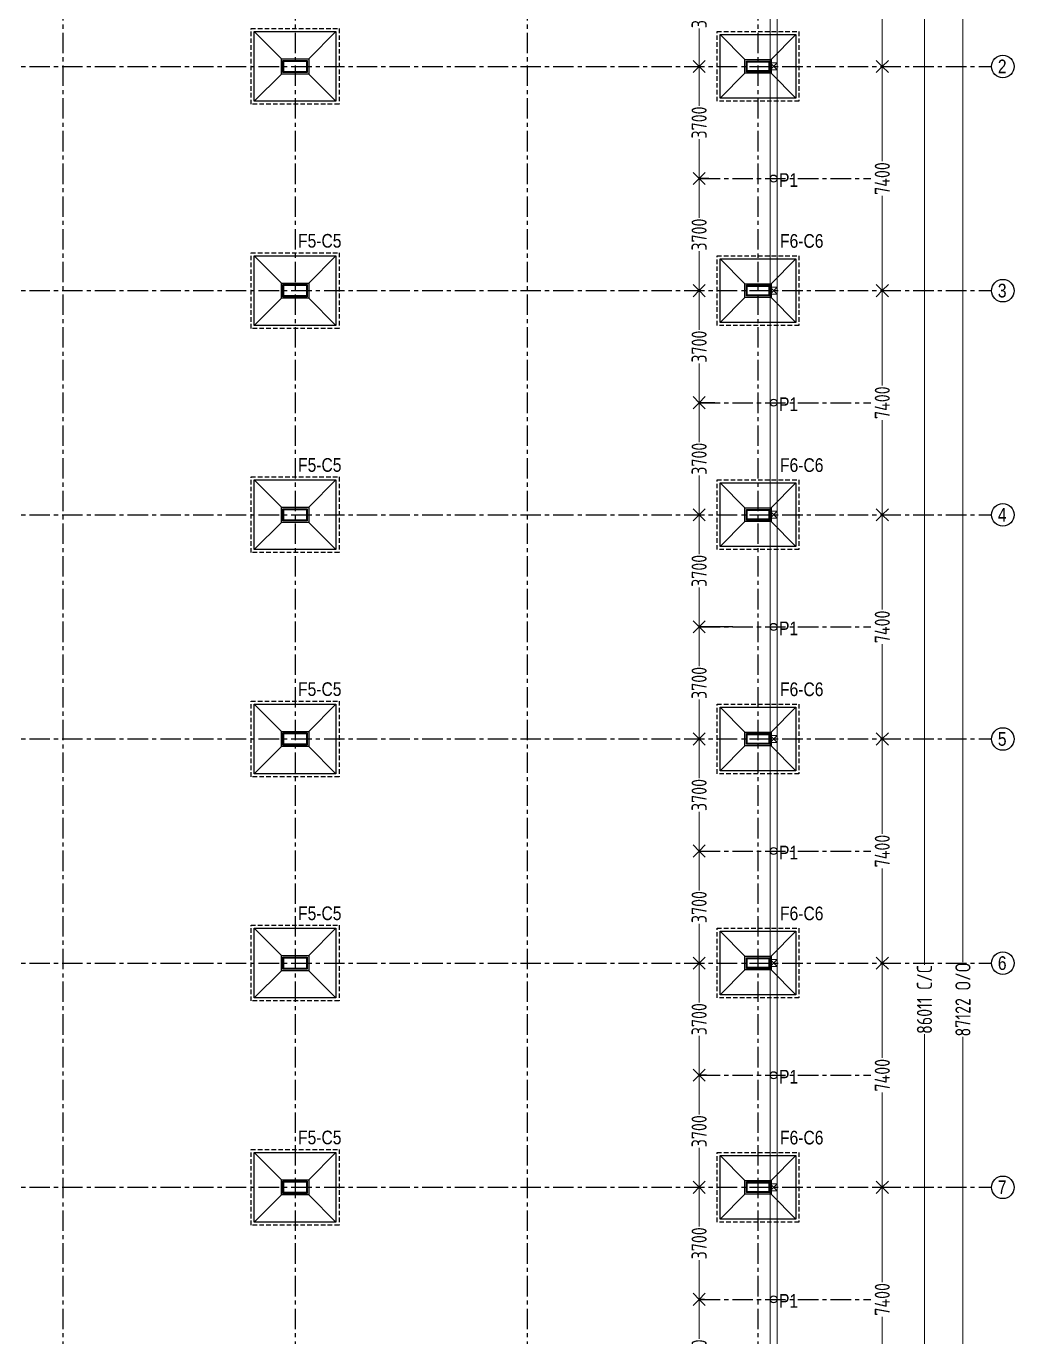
# Model space of a CAD drawing. Header units: inches. Extents: x -605 to 2991212, y -2872845 to 0.
# Drawn here: x 2307946 to 2341090, y -2431942 to -2388678 of the extents above; entities that cross this region are included whole.
import ezdxf
from ezdxf import colors
from ezdxf.entities.mleader import LeaderData, LeaderLine
from ezdxf.math import Vec2, Vec3

# ---------------------------------------------------------------- set-up
doc = ezdxf.new("R2010")
doc.units = ezdxf.units.IN
doc.header["$LTSCALE"] = 600
doc.header["$MEASUREMENT"] = 0
doc.linetypes.add('CENTER', pattern=[2, 1.25, -0.25, 0.25, -0.25])
doc.linetypes.add('DASHED2', pattern=[0.375, 0.25, -0.125])
for name, color, linetype, lineweight in [('PV_MASONRY', 10, 'Continuous', 0), ('PV_TEXT_ROMANS', 7, 'Continuous', 0), ('rDIMension', 1, 'Continuous', 18), ('rRCC 2', 40, 'Continuous', 15)]:
    doc.layers.add(name, color=color, linetype=linetype, lineweight=lineweight)
doc.layers.add('SnT-CENTER2', color=8, linetype='CENTER')
doc.styles.add('DIM', font='geniso.shx', dxfattribs={"width": 0.85})
doc.styles.add('J.P', font='ARIALN.TTF')
doc.styles.add('TEXT3', font='geniso.shx')
doc.dimstyles.new('ST-100', dxfattribs={"dimscale": 100, "dimtxt": 2.5, "dimasz": 2, "dimexe": 0.18, "dimexo": 0.0625, "dimgap": 0.2, "dimtad": 0, "dimdec": 0, "dimzin": 0, "dimdsep": 46, "dimtxsty": 'DIM', "dimblk": 'OPEN90', "dimcen": 0.09, "dimclrd": 256, "dimclrt": 7, "dimadec": 0, "dimazin": 0, "dimtfac": 1, "dimtdec": 0, "dimtofl": 0, "dimtmove": 0, "dimatfit": 3, "dimldrblk": 'OPEN90', "dimfxl": 1, "dimtolj": 1, "dimtzin": 0, "dimlwd": -1, "dimarcsym": 0})

# ---------------------------------------------------------------- blocks, each defined once
blk = doc.blocks.new('_Open90')
at = {"color": 0, "linetype": 'ByBlock', "lineweight": -2}
for p, q in [((0, 0), (-1, 0)), ((-0.5, 0.5), (0, 0)), ((0, 0), (-0.5, -0.5))]:
    blk.add_line(p, q, dxfattribs=at)
blk = doc.blocks.new('*D706')
at = {"layer": 'Defpoints', "color": 0, "linetype": 'ByBlock'}
for p in [(2336191, -2382801), (2336191, -2390007), (2336191, -2390007)]:
    blk.add_point(p, dxfattribs=at)
at = {"layer": 'rDIMension', "color": 0, "linetype": 'ByBlock', "lineweight": -2}
for p, q in [((2336191, -2382801), (2336191, -2382801)), ((2336191, -2390007), (2336191, -2390007))]:
    blk.add_line(p, q, dxfattribs=at)
at = {"layer": 'rDIMension'}
for p, q in [((2336191, -2383201), (2336191, -2385853)), ((2336191, -2389607), (2336191, -2386956))]:
    blk.add_line(p, q, dxfattribs=at)
at = {"layer": 'rDIMension', "linetype": 'ByBlock', "xscale": 400, "yscale": 400, "zscale": 400}
for p, rotation in [((2336191, -2382801), 90), ((2336191, -2390007), 270)]:
    blk.add_blockref('_Open90', p, dxfattribs=dict(at, rotation=rotation))
at = {"layer": 'rDIMension', "color": 7, "linetype": 'ByBlock', "insert": (2336191, -2386404), "char_height": 500, "attachment_point": 5, "rotation": 90, "style": 'DIM'}
blk.add_mtext('\\A1;7206', dxfattribs=at)
blk = doc.blocks.new('*D707')
at = {"layer": 'Defpoints', "color": 0, "linetype": 'ByBlock'}
for p in [(2336191, -2390007), (2336191, -2397407), (2336191, -2397407)]:
    blk.add_point(p, dxfattribs=at)
at = {"layer": 'rDIMension', "color": 0, "linetype": 'ByBlock', "lineweight": -2}
for p, q in [((2336191, -2390007), (2336191, -2390007)), ((2336191, -2397407), (2336191, -2397407))]:
    blk.add_line(p, q, dxfattribs=at)
at = {"layer": 'rDIMension'}
for p, q in [((2336191, -2390407), (2336191, -2393134)), ((2336191, -2397007), (2336191, -2394280))]:
    blk.add_line(p, q, dxfattribs=at)
at = {"layer": 'rDIMension', "linetype": 'ByBlock', "xscale": 400, "yscale": 400, "zscale": 400}
for p, rotation in [((2336191, -2390007), 90), ((2336191, -2397407), 270)]:
    blk.add_blockref('_Open90', p, dxfattribs=dict(at, rotation=rotation))
at = {"layer": 'rDIMension', "color": 7, "linetype": 'ByBlock', "insert": (2336191, -2393707), "char_height": 500, "attachment_point": 5, "rotation": 90, "style": 'DIM'}
blk.add_mtext('\\A1;7400', dxfattribs=at)
blk = doc.blocks.new('*D708')
at = {"layer": 'Defpoints', "color": 0, "linetype": 'ByBlock'}
for p in [(2336191, -2397407), (2336191, -2404807), (2336191, -2404807)]:
    blk.add_point(p, dxfattribs=at)
at = {"layer": 'rDIMension', "color": 0, "linetype": 'ByBlock', "lineweight": -2}
for p, q in [((2336191, -2397407), (2336191, -2397407)), ((2336191, -2404807), (2336191, -2404807))]:
    blk.add_line(p, q, dxfattribs=at)
at = {"layer": 'rDIMension'}
for p, q in [((2336191, -2397807), (2336191, -2400534)), ((2336191, -2404407), (2336191, -2401680))]:
    blk.add_line(p, q, dxfattribs=at)
at = {"layer": 'rDIMension', "linetype": 'ByBlock', "xscale": 400, "yscale": 400, "zscale": 400}
for p, rotation in [((2336191, -2397407), 90), ((2336191, -2404807), 270)]:
    blk.add_blockref('_Open90', p, dxfattribs=dict(at, rotation=rotation))
at = {"layer": 'rDIMension', "color": 7, "linetype": 'ByBlock', "insert": (2336191, -2401107), "char_height": 500, "attachment_point": 5, "rotation": 90, "style": 'DIM'}
blk.add_mtext('\\A1;7400', dxfattribs=at)
blk = doc.blocks.new('*D709')
at = {"layer": 'Defpoints', "color": 0, "linetype": 'ByBlock'}
for p in [(2336191, -2404807), (2336191, -2412207), (2336191, -2412207)]:
    blk.add_point(p, dxfattribs=at)
at = {"layer": 'rDIMension', "color": 0, "linetype": 'ByBlock', "lineweight": -2}
for p, q in [((2336191, -2404807), (2336191, -2404807)), ((2336191, -2412207), (2336191, -2412207))]:
    blk.add_line(p, q, dxfattribs=at)
at = {"layer": 'rDIMension'}
for p, q in [((2336191, -2405207), (2336191, -2407934)), ((2336191, -2411807), (2336191, -2409080))]:
    blk.add_line(p, q, dxfattribs=at)
at = {"layer": 'rDIMension', "linetype": 'ByBlock', "xscale": 400, "yscale": 400, "zscale": 400}
for p, rotation in [((2336191, -2404807), 90), ((2336191, -2412207), 270)]:
    blk.add_blockref('_Open90', p, dxfattribs=dict(at, rotation=rotation))
at = {"layer": 'rDIMension', "color": 7, "linetype": 'ByBlock', "insert": (2336191, -2408507), "char_height": 500, "attachment_point": 5, "rotation": 90, "style": 'DIM'}
blk.add_mtext('\\A1;7400', dxfattribs=at)
blk = doc.blocks.new('*D710')
at = {"layer": 'Defpoints', "color": 0, "linetype": 'ByBlock'}
for p in [(2336191, -2412207), (2336191, -2419607), (2336191, -2419607)]:
    blk.add_point(p, dxfattribs=at)
at = {"layer": 'rDIMension', "color": 0, "linetype": 'ByBlock', "lineweight": -2}
for p, q in [((2336191, -2412207), (2336191, -2412207)), ((2336191, -2419607), (2336191, -2419607))]:
    blk.add_line(p, q, dxfattribs=at)
at = {"layer": 'rDIMension'}
for p, q in [((2336191, -2412607), (2336191, -2415334)), ((2336191, -2419207), (2336191, -2416480))]:
    blk.add_line(p, q, dxfattribs=at)
at = {"layer": 'rDIMension', "linetype": 'ByBlock', "xscale": 400, "yscale": 400, "zscale": 400}
for p, rotation in [((2336191, -2412207), 90), ((2336191, -2419607), 270)]:
    blk.add_blockref('_Open90', p, dxfattribs=dict(at, rotation=rotation))
at = {"layer": 'rDIMension', "color": 7, "linetype": 'ByBlock', "insert": (2336191, -2415907), "char_height": 500, "attachment_point": 5, "rotation": 90, "style": 'DIM'}
blk.add_mtext('\\A1;7400', dxfattribs=at)
blk = doc.blocks.new('*D711')
at = {"layer": 'Defpoints', "color": 0, "linetype": 'ByBlock'}
for p in [(2336191, -2419607), (2335859, -2427007), (2336191, -2427007)]:
    blk.add_point(p, dxfattribs=at)
at = {"layer": 'rDIMension', "color": 0, "linetype": 'ByBlock', "lineweight": -2}
for p, q in [((2336191, -2419607), (2336191, -2419607)), ((2335859, -2427007), (2336191, -2427007))]:
    blk.add_line(p, q, dxfattribs=at)
at = {"layer": 'rDIMension'}
for p, q in [((2336191, -2420007), (2336191, -2422734)), ((2336191, -2426607), (2336191, -2423880))]:
    blk.add_line(p, q, dxfattribs=at)
at = {"layer": 'rDIMension', "linetype": 'ByBlock', "xscale": 400, "yscale": 400, "zscale": 400}
for p, rotation in [((2336191, -2419607), 90), ((2336191, -2427007), 270)]:
    blk.add_blockref('_Open90', p, dxfattribs=dict(at, rotation=rotation))
at = {"layer": 'rDIMension', "color": 7, "linetype": 'ByBlock', "insert": (2336191, -2423307), "char_height": 500, "attachment_point": 5, "rotation": 90, "style": 'DIM'}
blk.add_mtext('\\A1;7400', dxfattribs=at)
blk = doc.blocks.new('*D712')
at = {"layer": 'Defpoints', "color": 0, "linetype": 'ByBlock'}
for p in [(2335859, -2427007), (2336191, -2434407), (2336191, -2434407)]:
    blk.add_point(p, dxfattribs=at)
at = {"layer": 'rDIMension', "color": 0, "linetype": 'ByBlock', "lineweight": -2}
for p, q in [((2335859, -2427007), (2336191, -2427007)), ((2336191, -2434407), (2336191, -2434407))]:
    blk.add_line(p, q, dxfattribs=at)
at = {"layer": 'rDIMension'}
for p, q in [((2336191, -2427407), (2336191, -2430134)), ((2336191, -2434007), (2336191, -2431280))]:
    blk.add_line(p, q, dxfattribs=at)
at = {"layer": 'rDIMension', "linetype": 'ByBlock', "xscale": 400, "yscale": 400, "zscale": 400}
for p, rotation in [((2336191, -2427007), 90), ((2336191, -2434407), 270)]:
    blk.add_blockref('_Open90', p, dxfattribs=dict(at, rotation=rotation))
at = {"layer": 'rDIMension', "color": 7, "linetype": 'ByBlock', "insert": (2336191, -2430707), "char_height": 500, "attachment_point": 5, "rotation": 90, "style": 'DIM'}
blk.add_mtext('\\A1;7400', dxfattribs=at)
blk = doc.blocks.new('*D735')
at = {"layer": 'Defpoints', "color": 0, "linetype": 'ByBlock'}
for p in [(2330148, -2430707), (2330321, -2430707), (2330321, -2434407)]:
    blk.add_point(p, dxfattribs=at)
at = {"layer": 'rDIMension', "color": 0, "linetype": 'ByBlock', "lineweight": -2}
for p, q in [((2330321, -2430707), (2330148, -2430707)), ((2330321, -2434407), (2330148, -2434407))]:
    blk.add_line(p, q, dxfattribs=at)
at = {"layer": 'rDIMension'}
for p, q in [((2330148, -2431107), (2330148, -2432005)), ((2330148, -2434007), (2330148, -2433108))]:
    blk.add_line(p, q, dxfattribs=at)
at = {"layer": 'rDIMension', "linetype": 'ByBlock', "xscale": 400, "yscale": 400, "zscale": 400}
for p, rotation in [((2330148, -2430707), 90), ((2330148, -2434407), 270)]:
    blk.add_blockref('_Open90', p, dxfattribs=dict(at, rotation=rotation))
at = {"layer": 'rDIMension', "color": 7, "linetype": 'ByBlock', "insert": (2330148, -2432557), "char_height": 500, "attachment_point": 5, "rotation": 90, "style": 'DIM'}
blk.add_mtext('\\A1;3700', dxfattribs=at)
blk = doc.blocks.new('*D736')
at = {"layer": 'Defpoints', "color": 0, "linetype": 'ByBlock'}
for p in [(2330148, -2427007), (2330148, -2427007), (2330321, -2430707)]:
    blk.add_point(p, dxfattribs=at)
at = {"layer": 'rDIMension', "color": 0, "linetype": 'ByBlock', "lineweight": -2}
for p, q in [((2330148, -2427007), (2330148, -2427007)), ((2330321, -2430707), (2330148, -2430707))]:
    blk.add_line(p, q, dxfattribs=at)
at = {"layer": 'rDIMension'}
for p, q in [((2330148, -2427407), (2330148, -2428305)), ((2330148, -2430307), (2330148, -2429408))]:
    blk.add_line(p, q, dxfattribs=at)
at = {"layer": 'rDIMension', "linetype": 'ByBlock', "xscale": 400, "yscale": 400, "zscale": 400}
for p, rotation in [((2330148, -2427007), 90), ((2330148, -2430707), 270)]:
    blk.add_blockref('_Open90', p, dxfattribs=dict(at, rotation=rotation))
at = {"layer": 'rDIMension', "color": 7, "linetype": 'ByBlock', "insert": (2330148, -2428857), "char_height": 500, "attachment_point": 5, "rotation": 90, "style": 'DIM'}
blk.add_mtext('\\A1;3700', dxfattribs=at)
blk = doc.blocks.new('*D737')
at = {"layer": 'Defpoints', "color": 0, "linetype": 'ByBlock'}
for p in [(2330148, -2423307), (2330393, -2423307), (2330148, -2427007)]:
    blk.add_point(p, dxfattribs=at)
at = {"layer": 'rDIMension', "color": 0, "linetype": 'ByBlock', "lineweight": -2}
for p, q in [((2330393, -2423307), (2330148, -2423307)), ((2330148, -2427007), (2330148, -2427007))]:
    blk.add_line(p, q, dxfattribs=at)
at = {"layer": 'rDIMension'}
for p, q in [((2330148, -2423707), (2330148, -2424605)), ((2330148, -2426607), (2330148, -2425708))]:
    blk.add_line(p, q, dxfattribs=at)
at = {"layer": 'rDIMension', "linetype": 'ByBlock', "xscale": 400, "yscale": 400, "zscale": 400}
for p, rotation in [((2330148, -2423307), 90), ((2330148, -2427007), 270)]:
    blk.add_blockref('_Open90', p, dxfattribs=dict(at, rotation=rotation))
at = {"layer": 'rDIMension', "color": 7, "linetype": 'ByBlock', "insert": (2330148, -2425157), "char_height": 500, "attachment_point": 5, "rotation": 90, "style": 'DIM'}
blk.add_mtext('\\A1;3700', dxfattribs=at)
blk = doc.blocks.new('*D738')
at = {"layer": 'Defpoints', "color": 0, "linetype": 'ByBlock'}
for p in [(2330034, -2419607), (2330148, -2419607), (2330393, -2423307)]:
    blk.add_point(p, dxfattribs=at)
at = {"layer": 'rDIMension', "color": 0, "linetype": 'ByBlock', "lineweight": -2}
for p, q in [((2330034, -2419607), (2330148, -2419607)), ((2330393, -2423307), (2330148, -2423307))]:
    blk.add_line(p, q, dxfattribs=at)
at = {"layer": 'rDIMension'}
for p, q in [((2330148, -2420007), (2330148, -2420905)), ((2330148, -2422907), (2330148, -2422008))]:
    blk.add_line(p, q, dxfattribs=at)
at = {"layer": 'rDIMension', "linetype": 'ByBlock', "xscale": 400, "yscale": 400, "zscale": 400}
for p, rotation in [((2330148, -2419607), 90), ((2330148, -2423307), 270)]:
    blk.add_blockref('_Open90', p, dxfattribs=dict(at, rotation=rotation))
at = {"layer": 'rDIMension', "color": 7, "linetype": 'ByBlock', "insert": (2330148, -2421457), "char_height": 500, "attachment_point": 5, "rotation": 90, "style": 'DIM'}
blk.add_mtext('\\A1;3700', dxfattribs=at)
blk = doc.blocks.new('*D739')
at = {"layer": 'Defpoints', "color": 0, "linetype": 'ByBlock'}
for p in [(2330148, -2415907), (2330167, -2415907), (2330034, -2419607)]:
    blk.add_point(p, dxfattribs=at)
at = {"layer": 'rDIMension', "color": 0, "linetype": 'ByBlock', "lineweight": -2}
for p, q in [((2330167, -2415907), (2330148, -2415907)), ((2330034, -2419607), (2330148, -2419607))]:
    blk.add_line(p, q, dxfattribs=at)
at = {"layer": 'rDIMension'}
for p, q in [((2330148, -2416307), (2330148, -2417205)), ((2330148, -2419207), (2330148, -2418308))]:
    blk.add_line(p, q, dxfattribs=at)
at = {"layer": 'rDIMension', "linetype": 'ByBlock', "xscale": 400, "yscale": 400, "zscale": 400}
for p, rotation in [((2330148, -2415907), 90), ((2330148, -2419607), 270)]:
    blk.add_blockref('_Open90', p, dxfattribs=dict(at, rotation=rotation))
at = {"layer": 'rDIMension', "color": 7, "linetype": 'ByBlock', "insert": (2330148, -2417757), "char_height": 500, "attachment_point": 5, "rotation": 90, "style": 'DIM'}
blk.add_mtext('\\A1;3700', dxfattribs=at)
blk = doc.blocks.new('*D740')
at = {"layer": 'Defpoints', "color": 0, "linetype": 'ByBlock'}
for p in [(2330148, -2412207), (2330148, -2412207), (2330167, -2415907)]:
    blk.add_point(p, dxfattribs=at)
at = {"layer": 'rDIMension', "color": 0, "linetype": 'ByBlock', "lineweight": -2}
for p, q in [((2330148, -2412207), (2330148, -2412207)), ((2330167, -2415907), (2330148, -2415907))]:
    blk.add_line(p, q, dxfattribs=at)
at = {"layer": 'rDIMension'}
for p, q in [((2330148, -2412607), (2330148, -2413505)), ((2330148, -2415507), (2330148, -2414608))]:
    blk.add_line(p, q, dxfattribs=at)
at = {"layer": 'rDIMension', "linetype": 'ByBlock', "xscale": 400, "yscale": 400, "zscale": 400}
for p, rotation in [((2330148, -2412207), 90), ((2330148, -2415907), 270)]:
    blk.add_blockref('_Open90', p, dxfattribs=dict(at, rotation=rotation))
at = {"layer": 'rDIMension', "color": 7, "linetype": 'ByBlock', "insert": (2330148, -2414057), "char_height": 500, "attachment_point": 5, "rotation": 90, "style": 'DIM'}
blk.add_mtext('\\A1;3700', dxfattribs=at)
blk = doc.blocks.new('*D741')
at = {"layer": 'Defpoints', "color": 0, "linetype": 'ByBlock'}
for p in [(2330148, -2408507), (2331256, -2408507), (2330148, -2412207)]:
    blk.add_point(p, dxfattribs=at)
at = {"layer": 'rDIMension', "color": 0, "linetype": 'ByBlock', "lineweight": -2}
for p, q in [((2331256, -2408507), (2330148, -2408507)), ((2330148, -2412207), (2330148, -2412207))]:
    blk.add_line(p, q, dxfattribs=at)
at = {"layer": 'rDIMension'}
for p, q in [((2330148, -2408907), (2330148, -2409805)), ((2330148, -2411807), (2330148, -2410908))]:
    blk.add_line(p, q, dxfattribs=at)
at = {"layer": 'rDIMension', "linetype": 'ByBlock', "xscale": 400, "yscale": 400, "zscale": 400}
for p, rotation in [((2330148, -2408507), 90), ((2330148, -2412207), 270)]:
    blk.add_blockref('_Open90', p, dxfattribs=dict(at, rotation=rotation))
at = {"layer": 'rDIMension', "color": 7, "linetype": 'ByBlock', "insert": (2330148, -2410357), "char_height": 500, "attachment_point": 5, "rotation": 90, "style": 'DIM'}
blk.add_mtext('\\A1;3700', dxfattribs=at)
blk = doc.blocks.new('*D742')
at = {"layer": 'Defpoints', "color": 0, "linetype": 'ByBlock'}
for p in [(2330148, -2404807), (2330148, -2404807), (2331256, -2408507)]:
    blk.add_point(p, dxfattribs=at)
at = {"layer": 'rDIMension', "color": 0, "linetype": 'ByBlock', "lineweight": -2}
for p, q in [((2330148, -2404807), (2330148, -2404807)), ((2331256, -2408507), (2330148, -2408507))]:
    blk.add_line(p, q, dxfattribs=at)
at = {"layer": 'rDIMension'}
for p, q in [((2330148, -2405207), (2330148, -2406105)), ((2330148, -2408107), (2330148, -2407208))]:
    blk.add_line(p, q, dxfattribs=at)
at = {"layer": 'rDIMension', "linetype": 'ByBlock', "xscale": 400, "yscale": 400, "zscale": 400}
for p, rotation in [((2330148, -2404807), 90), ((2330148, -2408507), 270)]:
    blk.add_blockref('_Open90', p, dxfattribs=dict(at, rotation=rotation))
at = {"layer": 'rDIMension', "color": 7, "linetype": 'ByBlock', "insert": (2330148, -2406657), "char_height": 500, "attachment_point": 5, "rotation": 90, "style": 'DIM'}
blk.add_mtext('\\A1;3700', dxfattribs=at)
blk = doc.blocks.new('*D743')
at = {"layer": 'Defpoints', "color": 0, "linetype": 'ByBlock'}
for p in [(2330148, -2401107), (2330668, -2401107), (2330148, -2404807)]:
    blk.add_point(p, dxfattribs=at)
at = {"layer": 'rDIMension', "color": 0, "linetype": 'ByBlock', "lineweight": -2}
for p, q in [((2330668, -2401107), (2330148, -2401107)), ((2330148, -2404807), (2330148, -2404807))]:
    blk.add_line(p, q, dxfattribs=at)
at = {"layer": 'rDIMension'}
for p, q in [((2330148, -2401507), (2330148, -2402405)), ((2330148, -2404407), (2330148, -2403508))]:
    blk.add_line(p, q, dxfattribs=at)
at = {"layer": 'rDIMension', "linetype": 'ByBlock', "xscale": 400, "yscale": 400, "zscale": 400}
for p, rotation in [((2330148, -2401107), 90), ((2330148, -2404807), 270)]:
    blk.add_blockref('_Open90', p, dxfattribs=dict(at, rotation=rotation))
at = {"layer": 'rDIMension', "color": 7, "linetype": 'ByBlock', "insert": (2330148, -2402957), "char_height": 500, "attachment_point": 5, "rotation": 90, "style": 'DIM'}
blk.add_mtext('\\A1;3700', dxfattribs=at)
blk = doc.blocks.new('*D744')
at = {"layer": 'Defpoints', "color": 0, "linetype": 'ByBlock'}
for p in [(2330148, -2397407), (2330148, -2397407), (2330668, -2401107)]:
    blk.add_point(p, dxfattribs=at)
at = {"layer": 'rDIMension', "color": 0, "linetype": 'ByBlock', "lineweight": -2}
for p, q in [((2330148, -2397407), (2330148, -2397407)), ((2330668, -2401107), (2330148, -2401107))]:
    blk.add_line(p, q, dxfattribs=at)
at = {"layer": 'rDIMension'}
for p, q in [((2330148, -2397807), (2330148, -2398705)), ((2330148, -2400707), (2330148, -2399808))]:
    blk.add_line(p, q, dxfattribs=at)
at = {"layer": 'rDIMension', "linetype": 'ByBlock', "xscale": 400, "yscale": 400, "zscale": 400}
for p, rotation in [((2330148, -2397407), 90), ((2330148, -2401107), 270)]:
    blk.add_blockref('_Open90', p, dxfattribs=dict(at, rotation=rotation))
at = {"layer": 'rDIMension', "color": 7, "linetype": 'ByBlock', "insert": (2330148, -2399257), "char_height": 500, "attachment_point": 5, "rotation": 90, "style": 'DIM'}
blk.add_mtext('\\A1;3700', dxfattribs=at)
blk = doc.blocks.new('*D745')
at = {"layer": 'Defpoints', "color": 0, "linetype": 'ByBlock'}
for p in [(2330148, -2393707), (2330467, -2393707), (2330148, -2397407)]:
    blk.add_point(p, dxfattribs=at)
at = {"layer": 'rDIMension', "color": 0, "linetype": 'ByBlock', "lineweight": -2}
for p, q in [((2330467, -2393707), (2330148, -2393707)), ((2330148, -2397407), (2330148, -2397407))]:
    blk.add_line(p, q, dxfattribs=at)
at = {"layer": 'rDIMension'}
for p, q in [((2330148, -2394107), (2330148, -2395005)), ((2330148, -2397007), (2330148, -2396108))]:
    blk.add_line(p, q, dxfattribs=at)
at = {"layer": 'rDIMension', "linetype": 'ByBlock', "xscale": 400, "yscale": 400, "zscale": 400}
for p, rotation in [((2330148, -2393707), 90), ((2330148, -2397407), 270)]:
    blk.add_blockref('_Open90', p, dxfattribs=dict(at, rotation=rotation))
at = {"layer": 'rDIMension', "color": 7, "linetype": 'ByBlock', "insert": (2330148, -2395557), "char_height": 500, "attachment_point": 5, "rotation": 90, "style": 'DIM'}
blk.add_mtext('\\A1;3700', dxfattribs=at)
blk = doc.blocks.new('*D746')
at = {"layer": 'Defpoints', "color": 0, "linetype": 'ByBlock'}
for p in [(2330148, -2390007), (2330148, -2390007), (2330467, -2393707)]:
    blk.add_point(p, dxfattribs=at)
at = {"layer": 'rDIMension', "color": 0, "linetype": 'ByBlock', "lineweight": -2}
for p, q in [((2330148, -2390007), (2330148, -2390007)), ((2330467, -2393707), (2330148, -2393707))]:
    blk.add_line(p, q, dxfattribs=at)
at = {"layer": 'rDIMension'}
for p, q in [((2330148, -2390407), (2330148, -2391305)), ((2330148, -2393307), (2330148, -2392408))]:
    blk.add_line(p, q, dxfattribs=at)
at = {"layer": 'rDIMension', "linetype": 'ByBlock', "xscale": 400, "yscale": 400, "zscale": 400}
for p, rotation in [((2330148, -2390007), 90), ((2330148, -2393707), 270)]:
    blk.add_blockref('_Open90', p, dxfattribs=dict(at, rotation=rotation))
at = {"layer": 'rDIMension', "color": 7, "linetype": 'ByBlock', "insert": (2330148, -2391857), "char_height": 500, "attachment_point": 5, "rotation": 90, "style": 'DIM'}
blk.add_mtext('\\A1;3700', dxfattribs=at)
blk = doc.blocks.new('*D747')
at = {"layer": 'Defpoints', "color": 0, "linetype": 'ByBlock'}
for p in [(2330148, -2386404), (2330323, -2386404), (2330148, -2390007)]:
    blk.add_point(p, dxfattribs=at)
at = {"layer": 'rDIMension', "color": 0, "linetype": 'ByBlock', "lineweight": -2}
for p, q in [((2330323, -2386404), (2330148, -2386404)), ((2330148, -2390007), (2330148, -2390007))]:
    blk.add_line(p, q, dxfattribs=at)
at = {"layer": 'rDIMension'}
for p, q in [((2330148, -2386804), (2330148, -2387654)), ((2330148, -2389607), (2330148, -2388757))]:
    blk.add_line(p, q, dxfattribs=at)
at = {"layer": 'rDIMension', "linetype": 'ByBlock', "xscale": 400, "yscale": 400, "zscale": 400}
for p, rotation in [((2330148, -2386404), 90), ((2330148, -2390007), 270)]:
    blk.add_blockref('_Open90', p, dxfattribs=dict(at, rotation=rotation))
at = {"layer": 'rDIMension', "color": 7, "linetype": 'ByBlock', "insert": (2330148, -2388205), "char_height": 500, "attachment_point": 5, "rotation": 90, "style": 'DIM'}
blk.add_mtext('\\A1;3603', dxfattribs=at)
blk = doc.blocks.new('*D776')
at = {"layer": 'Defpoints', "color": 0, "linetype": 'ByBlock'}
for p in [(2336492, -2377801), (2336492, -2463812), (2337582, -2463812)]:
    blk.add_point(p, dxfattribs=at)
at = {"layer": 'rDIMension', "color": 0, "linetype": 'ByBlock', "lineweight": -2}
for p, q in [((2336492, -2377801), (2337582, -2377801)), ((2336492, -2463812), (2337582, -2463812))]:
    blk.add_line(p, q, dxfattribs=at)
at = {"layer": 'rDIMension'}
for p, q in [((2337582, -2378201), (2337582, -2419660)), ((2337582, -2463412), (2337582, -2421953))]:
    blk.add_line(p, q, dxfattribs=at)
at = {"layer": 'rDIMension', "linetype": 'ByBlock', "xscale": 400, "yscale": 400, "zscale": 400}
for p, rotation in [((2337582, -2377801), 90), ((2337582, -2463812), 270)]:
    blk.add_blockref('_Open90', p, dxfattribs=dict(at, rotation=rotation))
at = {"layer": 'rDIMension', "color": 7, "linetype": 'ByBlock', "insert": (2337582, -2420807), "char_height": 500, "attachment_point": 5, "rotation": 90, "style": 'DIM'}
blk.add_mtext('\\A1;86011 C/C', dxfattribs=at)
blk = doc.blocks.new('*D777')
at = {"layer": 'Defpoints', "color": 0, "linetype": 'ByBlock'}
for p in [(2332721, -2377246), (2338852, -2377246), (2332721, -2464369)]:
    blk.add_point(p, dxfattribs=at)
at = {"layer": 'rDIMension', "color": 0, "linetype": 'ByBlock', "lineweight": -2}
for p, q in [((2332721, -2377246), (2338852, -2377246)), ((2332721, -2464369), (2338852, -2464369))]:
    blk.add_line(p, q, dxfattribs=at)
at = {"layer": 'rDIMension'}
for p, q in [((2338852, -2377646), (2338852, -2419576)), ((2338852, -2463969), (2338852, -2422039))]:
    blk.add_line(p, q, dxfattribs=at)
at = {"layer": 'rDIMension', "linetype": 'ByBlock', "xscale": 400, "yscale": 400, "zscale": 400}
for p, rotation in [((2338852, -2377246), 90), ((2338852, -2464369), 270)]:
    blk.add_blockref('_Open90', p, dxfattribs=dict(at, rotation=rotation))
at = {"layer": 'rDIMension', "color": 7, "linetype": 'ByBlock', "insert": (2338852, -2420808), "char_height": 500, "attachment_point": 5, "rotation": 90, "style": 'DIM'}
blk.add_mtext('\\A1;87122 O/O', dxfattribs=at)
blk = doc.blocks.new('_DotBlank')
at = {"color": 0, "linetype": 'ByBlock', "lineweight": -2}
blk.add_line((-0.5, 0), (-1, 0), dxfattribs=at)
blk.add_circle((0, 0), 0.5, dxfattribs=at)

msp = doc.modelspace()

# ---------------------------------------------------------------- linework, layer by layer
at = {"color": 7, "linetype": 'DASHED2'}
for points in [[(2315366.3, -2388756.9), (2318266.3, -2388756.9), (2318266.3, -2391256.9), (2315366.3, -2391256.9)], [(2333441.3, -2388856.9), (2333441.3, -2391156.9), (2330741.3, -2391156.9), (2330741.3, -2388856.9)], [(2315366.3, -2396156.9), (2318266.3, -2396156.9), (2318266.3, -2398656.9), (2315366.3, -2398656.9)], [(2333441.3, -2396256.9), (2333441.3, -2398556.9), (2330741.3, -2398556.9), (2330741.3, -2396256.9)], [(2315366.3, -2403556.9), (2318266.3, -2403556.9), (2318266.3, -2406056.9), (2315366.3, -2406056.9)], [(2333441.3, -2403656.9), (2333441.3, -2405956.9), (2330741.3, -2405956.9), (2330741.3, -2403656.9)], [(2315366.3, -2410956.9), (2318266.3, -2410956.9), (2318266.3, -2413456.9), (2315366.3, -2413456.9)], [(2333441.3, -2411056.9), (2333441.3, -2413356.9), (2330741.3, -2413356.9), (2330741.3, -2411056.9)], [(2315366.3, -2418356.9), (2318266.3, -2418356.9), (2318266.3, -2420856.9), (2315366.3, -2420856.9)], [(2333441.3, -2418456.9), (2333441.3, -2420756.9), (2330741.3, -2420756.9), (2330741.3, -2418456.9)], [(2315366.3, -2425756.9), (2318266.3, -2425756.9), (2318266.3, -2428256.9), (2315366.3, -2428256.9)], [(2333441.3, -2425856.9), (2333441.3, -2428156.9), (2330741.3, -2428156.9), (2330741.3, -2425856.9)]]:
    msp.add_lwpolyline(points, close=True, dxfattribs=at)
at = {"color": 1, "linetype": 'ByBlock'}
for points in [[(2315466.3, -2388856.9), (2318166.3, -2388856.9), (2318166.3, -2391156.9), (2315466.3, -2391156.9)], [(2333341.3, -2388956.9), (2333341.3, -2391056.9), (2330841.3, -2391056.9), (2330841.3, -2388956.9)], [(2316366.3, -2389756.9), (2317266.3, -2389756.9), (2317266.3, -2390256.9), (2316366.3, -2390256.9)], [(2331656.3, -2389781.9), (2332526.3, -2389781.9), (2332526.3, -2390231.9), (2331656.3, -2390231.9)], [(2315466.3, -2396256.9), (2318166.3, -2396256.9), (2318166.3, -2398556.9), (2315466.3, -2398556.9)], [(2333341.3, -2396356.9), (2333341.3, -2398456.9), (2330841.3, -2398456.9), (2330841.3, -2396356.9)], [(2316366.3, -2397156.9), (2317266.3, -2397156.9), (2317266.3, -2397656.9), (2316366.3, -2397656.9)], [(2331656.3, -2397181.9), (2332526.3, -2397181.9), (2332526.3, -2397631.9), (2331656.3, -2397631.9)], [(2315466.3, -2403656.9), (2318166.3, -2403656.9), (2318166.3, -2405956.9), (2315466.3, -2405956.9)], [(2333341.3, -2403756.9), (2333341.3, -2405856.9), (2330841.3, -2405856.9), (2330841.3, -2403756.9)], [(2316366.3, -2404556.9), (2317266.3, -2404556.9), (2317266.3, -2405056.9), (2316366.3, -2405056.9)], [(2331656.3, -2404581.9), (2332526.3, -2404581.9), (2332526.3, -2405031.9), (2331656.3, -2405031.9)], [(2315466.3, -2411056.9), (2318166.3, -2411056.9), (2318166.3, -2413356.9), (2315466.3, -2413356.9)], [(2333341.3, -2411156.9), (2333341.3, -2413256.9), (2330841.3, -2413256.9), (2330841.3, -2411156.9)], [(2316366.3, -2411956.9), (2317266.3, -2411956.9), (2317266.3, -2412456.9), (2316366.3, -2412456.9)], [(2331656.3, -2411981.9), (2332526.3, -2411981.9), (2332526.3, -2412431.9), (2331656.3, -2412431.9)], [(2315466.3, -2418456.9), (2318166.3, -2418456.9), (2318166.3, -2420756.9), (2315466.3, -2420756.9)], [(2333341.3, -2418556.9), (2333341.3, -2420656.9), (2330841.3, -2420656.9), (2330841.3, -2418556.9)], [(2316366.3, -2419356.9), (2317266.3, -2419356.9), (2317266.3, -2419856.9), (2316366.3, -2419856.9)], [(2331656.3, -2419381.9), (2332526.3, -2419381.9), (2332526.3, -2419831.9), (2331656.3, -2419831.9)], [(2315466.3, -2425856.9), (2318166.3, -2425856.9), (2318166.3, -2428156.9), (2315466.3, -2428156.9)], [(2333341.3, -2425956.9), (2333341.3, -2428056.9), (2330841.3, -2428056.9), (2330841.3, -2425956.9)], [(2316366.3, -2426756.9), (2317266.3, -2426756.9), (2317266.3, -2427256.9), (2316366.3, -2427256.9)], [(2331656.3, -2426781.9), (2332526.3, -2426781.9), (2332526.3, -2427231.9), (2331656.3, -2427231.9)]]:
    msp.add_lwpolyline(points, close=True, dxfattribs=at)
for points in [[(2316366.3, -2389756.9), (2315466.3, -2388856.9)], [(2317266.3, -2389756.9), (2318166.3, -2388856.9)], [(2331656.3, -2389781.9), (2330841.3, -2388956.9)], [(2332526.3, -2389781.9), (2333341.3, -2388956.9)], [(2316366.3, -2390256.9), (2315466.3, -2391156.9)], [(2317266.3, -2390256.9), (2318166.3, -2391156.9)], [(2331656.3, -2390231.9), (2330841.3, -2391056.9)], [(2332526.3, -2390231.9), (2333341.3, -2391056.9)], [(2316366.3, -2397156.9), (2315466.3, -2396256.9)], [(2317266.3, -2397156.9), (2318166.3, -2396256.9)], [(2331656.3, -2397181.9), (2330841.3, -2396356.9)], [(2332526.3, -2397181.9), (2333341.3, -2396356.9)], [(2316366.3, -2397656.9), (2315466.3, -2398556.9)], [(2317266.3, -2397656.9), (2318166.3, -2398556.9)], [(2331656.3, -2397631.9), (2330841.3, -2398456.9)], [(2332526.3, -2397631.9), (2333341.3, -2398456.9)], [(2316366.3, -2404556.9), (2315466.3, -2403656.9)], [(2317266.3, -2404556.9), (2318166.3, -2403656.9)], [(2331656.3, -2404581.9), (2330841.3, -2403756.9)], [(2332526.3, -2404581.9), (2333341.3, -2403756.9)], [(2316366.3, -2405056.9), (2315466.3, -2405956.9)], [(2317266.3, -2405056.9), (2318166.3, -2405956.9)], [(2331656.3, -2405031.9), (2330841.3, -2405856.9)], [(2332526.3, -2405031.9), (2333341.3, -2405856.9)], [(2316366.3, -2411956.9), (2315466.3, -2411056.9)], [(2317266.3, -2411956.9), (2318166.3, -2411056.9)], [(2331656.3, -2411981.9), (2330841.3, -2411156.9)], [(2332526.3, -2411981.9), (2333341.3, -2411156.9)], [(2316366.3, -2412456.9), (2315466.3, -2413356.9)], [(2317266.3, -2412456.9), (2318166.3, -2413356.9)], [(2331656.3, -2412431.9), (2330841.3, -2413256.9)], [(2332526.3, -2412431.9), (2333341.3, -2413256.9)], [(2316366.3, -2419356.9), (2315466.3, -2418456.9)], [(2317266.3, -2419356.9), (2318166.3, -2418456.9)], [(2331656.3, -2419381.9), (2330841.3, -2418556.9)], [(2332526.3, -2419381.9), (2333341.3, -2418556.9)], [(2316366.3, -2419856.9), (2315466.3, -2420756.9)], [(2317266.3, -2419856.9), (2318166.3, -2420756.9)], [(2331656.3, -2419831.9), (2330841.3, -2420656.9)], [(2332526.3, -2419831.9), (2333341.3, -2420656.9)], [(2316366.3, -2426756.9), (2315466.3, -2425856.9)], [(2317266.3, -2426756.9), (2318166.3, -2425856.9)], [(2331656.3, -2426781.9), (2330841.3, -2425956.9)], [(2332526.3, -2426781.9), (2333341.3, -2425956.9)], [(2316366.3, -2427256.9), (2315466.3, -2428156.9)], [(2317266.3, -2427256.9), (2318166.3, -2428156.9)], [(2331656.3, -2427231.9), (2330841.3, -2428056.9)], [(2332526.3, -2427231.9), (2333341.3, -2428056.9)]]:
    msp.add_lwpolyline(points, dxfattribs=at)
at = {"color": 3, "linetype": 'ByBlock'}
for points in [[(2316416.3, -2389806.9), (2317216.3, -2389806.9), (2317216.3, -2390206.9), (2316416.3, -2390206.9)], [(2331706.3, -2389831.9), (2332476.3, -2389831.9), (2332476.3, -2390181.9), (2331706.3, -2390181.9)], [(2316416.3, -2397206.9), (2317216.3, -2397206.9), (2317216.3, -2397606.9), (2316416.3, -2397606.9)], [(2331706.3, -2397231.9), (2332476.3, -2397231.9), (2332476.3, -2397581.9), (2331706.3, -2397581.9)], [(2316416.3, -2404606.9), (2317216.3, -2404606.9), (2317216.3, -2405006.9), (2316416.3, -2405006.9)], [(2331706.3, -2404631.9), (2332476.3, -2404631.9), (2332476.3, -2404981.9), (2331706.3, -2404981.9)], [(2316416.3, -2412006.9), (2317216.3, -2412006.9), (2317216.3, -2412406.9), (2316416.3, -2412406.9)], [(2331706.3, -2412031.9), (2332476.3, -2412031.9), (2332476.3, -2412381.9), (2331706.3, -2412381.9)], [(2316416.3, -2419406.9), (2317216.3, -2419406.9), (2317216.3, -2419806.9), (2316416.3, -2419806.9)], [(2331706.3, -2419431.9), (2332476.3, -2419431.9), (2332476.3, -2419781.9), (2331706.3, -2419781.9)], [(2316416.3, -2426806.9), (2317216.3, -2426806.9), (2317216.3, -2427206.9), (2316416.3, -2427206.9)], [(2331706.3, -2426831.9), (2332476.3, -2426831.9), (2332476.3, -2427181.9), (2331706.3, -2427181.9)]]:
    msp.add_lwpolyline(points, close=True, dxfattribs=at)
at = {"color": 2, "linetype": 'ByBlock'}
for points in [[(2316441.3, -2389831.9), (2317191.3, -2389831.9), (2317191.3, -2390181.9), (2316441.3, -2390181.9)], [(2331731.3, -2389856.9), (2332451.3, -2389856.9), (2332451.3, -2390156.9), (2331731.3, -2390156.9)], [(2316441.3, -2397231.9), (2317191.3, -2397231.9), (2317191.3, -2397581.9), (2316441.3, -2397581.9)], [(2331731.3, -2397256.9), (2332451.3, -2397256.9), (2332451.3, -2397556.9), (2331731.3, -2397556.9)], [(2316441.3, -2404631.9), (2317191.3, -2404631.9), (2317191.3, -2404981.9), (2316441.3, -2404981.9)], [(2331731.3, -2404656.9), (2332451.3, -2404656.9), (2332451.3, -2404956.9), (2331731.3, -2404956.9)], [(2316441.3, -2412031.9), (2317191.3, -2412031.9), (2317191.3, -2412381.9), (2316441.3, -2412381.9)], [(2331731.3, -2412056.9), (2332451.3, -2412056.9), (2332451.3, -2412356.9), (2331731.3, -2412356.9)], [(2316441.3, -2419431.9), (2317191.3, -2419431.9), (2317191.3, -2419781.9), (2316441.3, -2419781.9)], [(2331731.3, -2419456.9), (2332451.3, -2419456.9), (2332451.3, -2419756.9), (2331731.3, -2419756.9)], [(2316441.3, -2426831.9), (2317191.3, -2426831.9), (2317191.3, -2427181.9), (2316441.3, -2427181.9)], [(2331731.3, -2426856.9), (2332451.3, -2426856.9), (2332451.3, -2427156.9), (2331731.3, -2427156.9)]]:
    msp.add_lwpolyline(points, close=True, dxfattribs=at)
at = {"color": 1, "linetype": 'ByBlock'}
for centre in [(2340170, -2390008.4), (2340170, -2397408.4), (2340170, -2404808.4), (2340170, -2412208.4), (2340170, -2419608.4), (2340170, -2427008.4)]:
    msp.add_circle(centre, 372.1, dxfattribs=at)
at = {"color": 8, "linetype": 'ByBlock'}
for centre in [(2332606.3, -2393706.9), (2332606.3, -2393706.9), (2332606.3, -2401106.9), (2332606.3, -2401106.9), (2332606.3, -2408506.9), (2332606.3, -2408506.9), (2332606.3, -2415906.9), (2332606.3, -2415906.9), (2332606.3, -2423306.9), (2332606.3, -2423306.9), (2332606.3, -2430706.6), (2332606.3, -2430706.6)]:
    msp.add_circle(centre, 115, dxfattribs=at)
at = {"layer": 'PV_MASONRY', "color": 8}
for points in [[(2332721.3, -2377246.4), (2332721.3, -2449504.8)], [(2332491.3, -2377476.4), (2332491.3, -2449504.8)]]:
    msp.add_lwpolyline(points, dxfattribs=at)
at = {"layer": 'rRCC 2', "color": 6}
for p, q in [((2332721.3, -2389891.9), (2332491.3, -2390121.9)), ((2332721.3, -2390121.9), (2332491.3, -2389891.9)), ((2332721.3, -2397291.9), (2332491.3, -2397521.9)), ((2332721.3, -2397521.9), (2332491.3, -2397291.9)), ((2332721.3, -2404691.9), (2332491.3, -2404921.9)), ((2332721.3, -2404921.9), (2332491.3, -2404691.9)), ((2332721.3, -2412091.9), (2332491.3, -2412321.9)), ((2332721.3, -2412321.9), (2332491.3, -2412091.9)), ((2332721.3, -2419491.9), (2332491.3, -2419721.9)), ((2332721.3, -2419721.9), (2332491.3, -2419491.9)), ((2332721.3, -2426891.9), (2332491.3, -2427121.9)), ((2332721.3, -2427121.9), (2332491.3, -2426891.9))]:
    msp.add_line(p, q, dxfattribs=at)
for points in [[(2332721.3, -2389891.9), (2332491.3, -2389891.9), (2332491.3, -2390121.9), (2332721.3, -2390121.9)], [(2332721.3, -2397291.9), (2332491.3, -2397291.9), (2332491.3, -2397521.9), (2332721.3, -2397521.9)], [(2332721.3, -2404691.9), (2332491.3, -2404691.9), (2332491.3, -2404921.9), (2332721.3, -2404921.9)], [(2332721.3, -2412091.9), (2332491.3, -2412091.9), (2332491.3, -2412321.9), (2332721.3, -2412321.9)], [(2332721.3, -2419491.9), (2332491.3, -2419491.9), (2332491.3, -2419721.9), (2332721.3, -2419721.9)], [(2332721.3, -2426891.9), (2332491.3, -2426891.9), (2332491.3, -2427121.9), (2332721.3, -2427121.9)]]:
    msp.add_lwpolyline(points, close=True, dxfattribs=at)
at = {"layer": 'SnT-CENTER2', "color": 6, "ltscale": 0.9}
for p, q in [((2309156.3, -2369454.5), (2309156.3, -2470842.6)), ((2316816.3, -2369454.5), (2316816.3, -2470842.6)), ((2324476.3, -2369454.5), (2324476.3, -2470842.6)), ((2332086.3, -2369454.5), (2332086.3, -2470842.6)), ((2273492.5, -2390006.9), (2339797.9, -2390006.9)), ((2273492.5, -2397406.9), (2339797.9, -2397406.9)), ((2273492.5, -2404806.9), (2339797.9, -2404806.9)), ((2273492.5, -2412206.9), (2339797.9, -2412206.9)), ((2273492.5, -2419606.9), (2339797.9, -2419606.9)), ((2273492.5, -2427006.9), (2339797.9, -2427006.9))]:
    msp.add_line(p, q, dxfattribs=at)
at = {"layer": 'SnT-CENTER2', "color": 8, "ltscale": 0.9}
for points in [[(2330166.8, -2393706.9), (2335814.7, -2393706.9)], [(2330166.8, -2401106.9), (2335814.7, -2401106.9)], [(2330166.8, -2408506.9), (2335814.7, -2408506.9)], [(2330166.8, -2415906.9), (2335814.7, -2415906.9)], [(2330166.8, -2423306.9), (2335814.7, -2423306.9)], [(2330166.8, -2430706.6), (2335814.7, -2430706.6)]]:
    msp.add_lwpolyline(points, dxfattribs=at)

# ---------------------------------------------------------------- texts
at = {"layer": 'PV_TEXT_ROMANS', "char_height": 450, "style": 'J.P'}
for s, insert, width, attachment_point in [('\\pxqc;2', (2339681.6, -2389781.5), 931.892, 1), ('\\pxqc;P1', (2334168.3, -2393530.8), 2135.966, 3), ('\\pxqc;F5-C5', (2317165.5, -2395536.8), 931.892, 1), ('\\pxqc;F6-C6', (2333067, -2395542), 931.892, 1), ('\\pxqc;3', (2339681.6, -2397181.5), 931.892, 1), ('\\pxqc;P1', (2334168.3, -2400930.8), 2135.966, 3), ('\\pxqc;F5-C5', (2317165.5, -2402936.8), 931.892, 1), ('\\pxqc;F6-C6', (2333067, -2402942), 931.892, 1), ('\\pxqc;4', (2339681.6, -2404581.5), 931.892, 1), ('\\pxqc;P1', (2334168.3, -2408330.8), 2135.966, 3), ('\\pxqc;F5-C5', (2317165.5, -2410336.8), 931.892, 1), ('\\pxqc;F6-C6', (2333067, -2410342), 931.892, 1), ('\\pxqc;5', (2339681.6, -2411981.5), 931.892, 1), ('\\pxqc;P1', (2334168.3, -2415730.8), 2135.966, 3), ('\\pxqc;F5-C5', (2317165.5, -2417736.8), 931.892, 1), ('\\pxqc;F6-C6', (2333067, -2417742), 931.892, 1), ('\\pxqc;6', (2339681.6, -2419381.5), 931.892, 1), ('\\pxqc;P1', (2334168.3, -2423130.8), 2135.966, 3), ('\\pxqc;F5-C5', (2317165.5, -2425136.8), 931.892, 1), ('\\pxqc;F6-C6', (2333067, -2425142), 931.892, 1), ('\\pxqc;7', (2339681.6, -2426781.5), 931.892, 1), ('\\pxqc;P1', (2334168.3, -2430530.5), 2135.966, 3)]:
    msp.add_mtext(s, dxfattribs=dict(at, insert=insert, width=width, attachment_point=attachment_point))

# ---------------------------------------------------------------- dimensions: what is measured, and where the dimension line sits
at = {"layer": 'rDIMension', "color": 1, "linetype": 'ByBlock'}
for base, p1, p2, text, picture, middle in [((2338851.9, -2377246.4), (2332721.3, -2464368.8), (2332721.3, -2377246.4), '<> O/O', '*D777', (2338851.9, -2420807.6)), ((2337582.0541839, -2463811.8537986), (2336492.491852, -2377801.3537986), (2336492.491852, -2463811.8537986), '<> C/C', '*D776', (2337582.0541839, -2420806.6037986))]:
    dim = msp.add_linear_dim(base=base, p1=p1, p2=p2, angle=90, text=text, dimstyle='ST-100', override={"dimtxt": 5, "dimasz": 4, "dimexe": 0, "dimexo": 0, "dimblk": 'Open90', "dimtmove": 1, "dimfxl": 1.25, "dimtfillclr": 256, "dimarcsym": 2}, dxfattribs=at)
    dim.commit()
    dim.dimension.update_dxf_attribs({"geometry": picture, "text_midpoint": middle})
for base, p1, p2, picture, middle in [((2336190.7434896, -2390006.8537986), (2336190.7434896, -2382801.3537986), (2336190.7434896, -2390006.8537986), '*D706', (2336190.7434896, -2386404.1037986)), ((2336190.7, -2397406.9), (2336190.7, -2390006.9), (2336190.7, -2397406.9), '*D707', (2336190.7, -2393706.9)), ((2336190.7, -2404806.9), (2336190.7, -2397406.9), (2336190.7, -2404806.9), '*D708', (2336190.7, -2401106.9)), ((2336190.7, -2412206.9), (2336190.7, -2404806.9), (2336190.7, -2412206.9), '*D709', (2336190.7, -2408506.9)), ((2336190.7, -2419606.9), (2336190.7, -2412206.9), (2336190.7, -2419606.9), '*D710', (2336190.7, -2415906.9)), ((2336190.7, -2427006.9), (2336190.7, -2419606.9), (2335859.3, -2427006.9), '*D711', (2336190.7, -2423306.9)), ((2336190.7, -2434406.9), (2335859.3, -2427006.9), (2336190.7, -2434406.9), '*D712', (2336190.7, -2430706.9))]:
    dim = msp.add_linear_dim(base=base, p1=p1, p2=p2, angle=90, dimstyle='ST-100', override={"dimtxt": 5, "dimasz": 4, "dimexe": 0, "dimexo": 0, "dimtmove": 1, "dimfxl": 1.25, "dimtfillclr": 256, "dimarcsym": 2}, dxfattribs=at)
    dim.commit()
    dim.dimension.update_dxf_attribs({"geometry": picture, "text_midpoint": middle})
at = {"layer": 'rDIMension', "color": 8, "linetype": 'ByBlock'}
for base, p1, p2, picture, middle in [((2330148.4, -2386404.1), (2330148.4, -2390006.9), (2330323.3, -2386404.1), '*D747', (2330148.4, -2388205.5)), ((2330148.4, -2390006.9), (2330467.2, -2393706.9), (2330148.4, -2390006.9), '*D746', (2330148.4, -2391856.9)), ((2330148.4, -2393706.9), (2330148.4, -2397406.9), (2330467.2, -2393706.9), '*D745', (2330148.4, -2395556.9)), ((2330148.4, -2397406.9), (2330668.3, -2401106.9), (2330148.4, -2397406.9), '*D744', (2330148.4, -2399256.9)), ((2330148.4, -2401106.9), (2330148.4, -2404806.9), (2330668.3, -2401106.9), '*D743', (2330148.4, -2402956.9)), ((2330148.4, -2404806.9), (2331256.4, -2408506.9), (2330148.4, -2404806.9), '*D742', (2330148.4, -2406656.9)), ((2330148.4, -2408506.9), (2330148.4, -2412206.9), (2331256.4, -2408506.9), '*D741', (2330148.4, -2410356.9)), ((2330148.4, -2412206.9), (2330166.8, -2415906.9), (2330148.4, -2412206.9), '*D740', (2330148.4, -2414056.9)), ((2330148.4, -2415906.9), (2330033.8, -2419606.9), (2330166.8, -2415906.9), '*D739', (2330148.4, -2417756.9)), ((2330148.4, -2419606.9), (2330393.3, -2423306.9), (2330033.8, -2419606.9), '*D738', (2330148.4, -2421456.9)), ((2330148.4, -2423306.9), (2330148.4, -2427006.9), (2330393.3, -2423306.9), '*D737', (2330148.4, -2425156.9)), ((2330148.4, -2427006.9), (2330321, -2430706.6), (2330148.4, -2427006.9), '*D736', (2330148.4, -2428856.7)), ((2330148.4, -2430706.6), (2330321.3, -2434406.9), (2330321, -2430706.6), '*D735', (2330148.4, -2432556.7))]:
    dim = msp.add_linear_dim(base=base, p1=p1, p2=p2, angle=90, dimstyle='ST-100', override={"dimtxt": 5, "dimasz": 4, "dimexe": 0, "dimexo": 0, "dimtmove": 1, "dimfxl": 1.25, "dimtfillclr": 256, "dimarcsym": 2}, dxfattribs=at)
    dim.commit()
    dim.dimension.update_dxf_attribs({"geometry": picture, "text_midpoint": middle})

# ---------------------------------------------------------------- leaders
at = {"layer": 'rRCC 2', "color": 7}
ml = msp.add_multileader_mtext('Standard', dxfattribs=at)
ml.set_content('\\A1;\\W0.85;(a)4-12# ', color=7, style='TEXT3')
ml.set_leader_properties(color=256, linetype='ByLayer', lineweight=-1)
ml.set_arrow_properties(name='DOTBLANK')
ml.build(insert=Vec2(0, 0))
ml.multileader.update_dxf_attribs({"text_top_attachment_type": 0, "text_bottom_attachment_type": 0, "dogleg_length": 7.47, "arrow_head_size": 187.5, "scale": 75})
ctx = ml.context
ctx.base_point, ctx.scale, ctx.char_height, ctx.arrow_head_size, ctx.landing_gap_size, ctx.plane_origin = Vec3(2474235.5, -2625457.1), 75, 250, 187.5, 6.75, Vec3(2469885.5, -2625505)
ctx.text_align_type = 2
notes = []
notes.append((ctx, [(0, (0, 0, 0), (0, 0), (1, 0), 1, [])]))
ctx.mtext.insert, ctx.mtext.alignment, ctx.mtext.flow_direction = Vec3(2475262.2, -2625325.8), 3, 5
for ctx, leaders in notes:
    for number, flags, end, landing, length, lines in leaders:
        leader = LeaderData()
        leader.index, (leader.has_last_leader_line, leader.has_dogleg_vector, leader.attachment_direction) = number, flags
        leader.last_leader_point, leader.dogleg_vector, leader.dogleg_length = Vec3(end), Vec3(landing), length
        for number, points, colour, breaks in lines:
            line = LeaderLine()
            line.index, line.vertices, line.color, line.breaks = number, Vec3.list(points), colors.encode_raw_color(colour), breaks
            leader.lines.append(line)
        ctx.leaders.append(leader)

doc.saveas('drawing.dxf')
